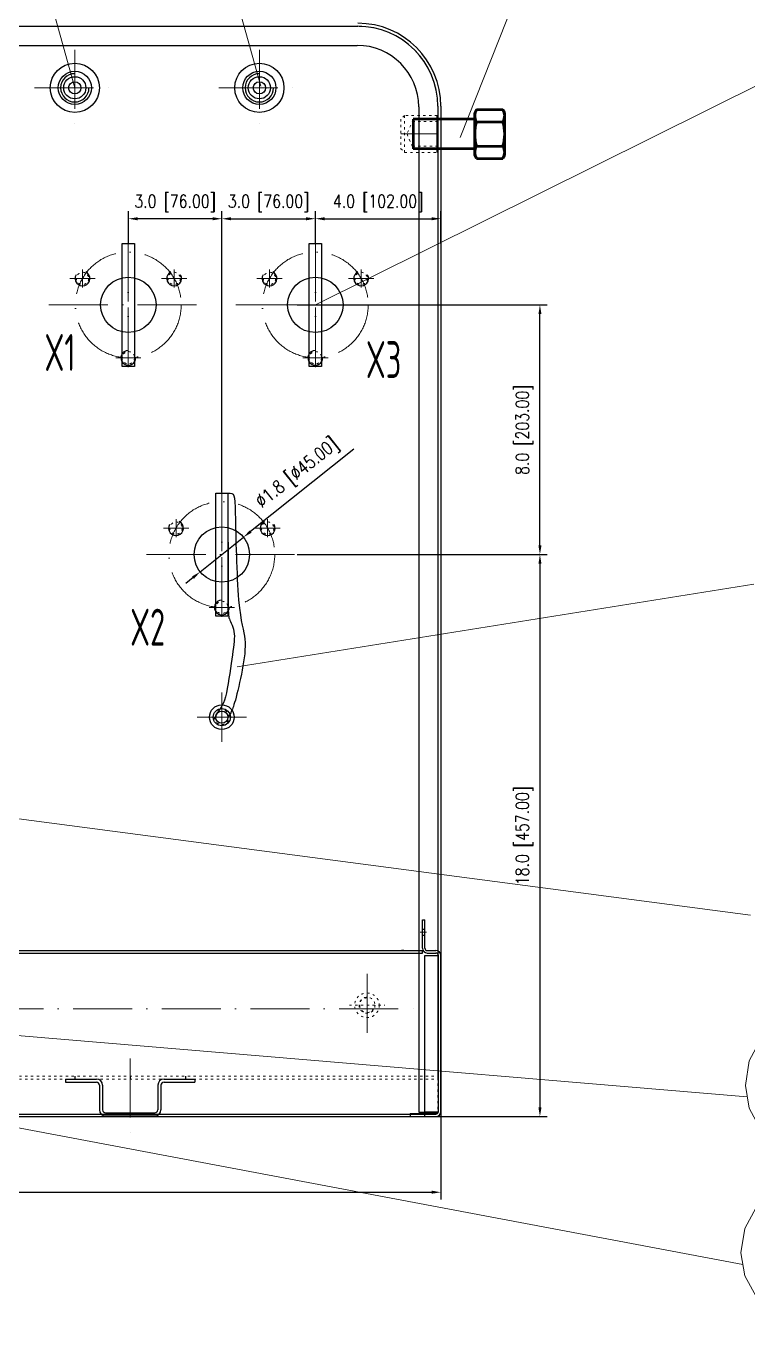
# Model space of a CAD drawing. Header units: millimetres. Extents: x 13152 to 36426, y -6229 to 3790.
# Drawn here: x 31208 to 31795, y 1176 to 2234 of the extents above; entities that cross this region are included whole.
import ezdxf
from ezdxf.enums import TextEntityAlignment as Align

# ---------------------------------------------------------------- set-up
doc = ezdxf.new("R2010")
doc.units = ezdxf.units.MM
doc.header["$LTSCALE"] = 4
for name, pattern in [('ACAD_ISO03W100', [1.18, 0.47, -0.71]), ('ACAD_ISO10W100', [18, 12, -3, 0, -3]), ('CENTERX2', [101.6, 63.5, -12.7, 12.7, -12.7])]:
    doc.linetypes.add(name, pattern=pattern)
for name, color, linetype, lineweight in [('标注、文本', 3, 'Continuous', 25), ('粗实线', 4, 'Continuous', 53), ('铁心', 3, 'Continuous', 0)]:
    doc.layers.add(name, color=color, linetype=linetype, lineweight=lineweight)
doc.styles.add('pdm', font='gbenor.shx', dxfattribs={"width": 0.8, "bigfont": 'gbhzfs.shx'})
doc.styles.add('TH_GBDIM', font='romans.shx', dxfattribs={"width": 0.8, "bigfont": 'gbcbig.shx'})
doc.dimstyles.new('TH_GBDIM1', dxfattribs={"dimscale": 3, "dimtxt": 3.5, "dimasz": 2.5, "dimexe": 2, "dimexo": 0, "dimgap": 1.5, "dimtad": 1, "dimdec": 1, "dimlfac": 0.03937, "dimzin": 0, "dimdsep": 46, "dimtxsty": 'TH_GBDIM', "dimcen": 2.5, "dimclrd": 3, "dimclre": 256, "dimclrt": 2, "dimadec": 0, "dimazin": 0, "dimtfac": 0.714286, "dimtdec": 1, "dimtmove": 0, "dimatfit": 3, "dimfxl": 0, "dimtzin": 0, "dimlwd": -1, "dimlwe": -1, "dimarcsym": 0})

# ---------------------------------------------------------------- blocks, each defined once
blk = doc.blocks.new('*D194')
at = {"layer": 'Defpoints', "color": 0, "transparency": 16777216}
for p in [(30439.9, 1350.9), (31544.9, 1350.9), (31544.9, 1285.9)]:
    blk.add_point(p, dxfattribs=at)
at = {"layer": '标注、文本', "transparency": 16777216}
for p, q in [((30439.9, 1350.9), (30439.9, 1279.9)), ((31544.9, 1350.9), (31544.9, 1279.9))]:
    blk.add_line(p, q, dxfattribs=at)
at = {"layer": '标注、文本', "color": 3, "transparency": 16777216}
blk.add_line((30447.4, 1285.9), (31537.4, 1285.9), dxfattribs=at)
for points in [[(30447.4, 1287.2), (30447.4, 1284.7), (30439.9, 1285.9)], [(31537.4, 1287.2), (31537.4, 1284.7), (31544.9, 1285.9)]]:
    blk.add_solid(points, dxfattribs=at)
at = {"layer": '标注、文本', "color": 2, "transparency": 16777216, "insert": (30992.4, 1298.4), "char_height": 10.5, "attachment_point": 5, "style": 'TH_GBDIM'}
blk.add_mtext('43.5 [1105.00]', dxfattribs=at)
blk = doc.blocks.new('*D206')
at = {"layer": 'Defpoints', "color": 0, "transparency": 16777216}
for p in [(31544.9, 2077.5), (31442.9, 2057.4), (31544.9, 2057.4)]:
    blk.add_point(p, dxfattribs=at)
at = {"layer": '标注、文本', "transparency": 16777216}
for p, q in [((31442.9, 2057.4), (31442.9, 2083.5)), ((31544.9, 2057.4), (31544.9, 2083.5))]:
    blk.add_line(p, q, dxfattribs=at)
at = {"layer": '标注、文本', "color": 3, "transparency": 16777216}
blk.add_line((31450.4, 2077.5), (31537.4, 2077.5), dxfattribs=at)
for points in [[(31450.4, 2078.7), (31450.4, 2076.2), (31442.9, 2077.5)], [(31537.4, 2078.7), (31537.4, 2076.2), (31544.9, 2077.5)]]:
    blk.add_solid(points, dxfattribs=at)
at = {"layer": '标注、文本', "color": 2, "transparency": 16777216, "insert": (31493.9, 2090), "char_height": 10.5, "attachment_point": 5, "style": 'TH_GBDIM'}
blk.add_mtext('4.0 [102.00]', dxfattribs=at)
blk = doc.blocks.new('*D207')
at = {"layer": 'Defpoints', "color": 0, "transparency": 16777216}
for p in [(31442.9, 2077.5), (31442.9, 2057.4), (31366.9, 1855.1)]:
    blk.add_point(p, dxfattribs=at)
at = {"layer": '标注、文本', "transparency": 16777216}
for p, q in [((31366.9, 1855.1), (31366.9, 2083.5)), ((31442.9, 2057.4), (31442.9, 2083.5))]:
    blk.add_line(p, q, dxfattribs=at)
at = {"layer": '标注、文本', "color": 3, "transparency": 16777216}
blk.add_line((31374.4, 2077.5), (31435.4, 2077.5), dxfattribs=at)
for points in [[(31374.4, 2078.7), (31374.4, 2076.2), (31366.9, 2077.5)], [(31435.4, 2078.7), (31435.4, 2076.2), (31442.9, 2077.5)]]:
    blk.add_solid(points, dxfattribs=at)
at = {"layer": '标注、文本', "color": 2, "transparency": 16777216, "insert": (31404.9, 2090), "char_height": 10.5, "attachment_point": 5, "style": 'TH_GBDIM'}
blk.add_mtext('3.0 [76.00]', dxfattribs=at)
blk = doc.blocks.new('*D208')
at = {"layer": 'Defpoints', "color": 0, "transparency": 16777216}
for p in [(31290.9, 2077.5), (31290.9, 2057.4), (31366.9, 1855.1)]:
    blk.add_point(p, dxfattribs=at)
at = {"layer": '标注、文本', "transparency": 16777216}
for p, q in [((31290.9, 2057.4), (31290.9, 2083.5)), ((31366.9, 1855.1), (31366.9, 2083.5))]:
    blk.add_line(p, q, dxfattribs=at)
at = {"layer": '标注、文本', "color": 3, "transparency": 16777216}
blk.add_line((31359.4, 2077.5), (31298.4, 2077.5), dxfattribs=at)
for points in [[(31298.4, 2078.7), (31298.4, 2076.2), (31290.9, 2077.5)], [(31359.4, 2078.7), (31359.4, 2076.2), (31366.9, 2077.5)]]:
    blk.add_solid(points, dxfattribs=at)
at = {"layer": '标注、文本', "color": 2, "transparency": 16777216, "insert": (31328.9, 2090), "char_height": 10.5, "attachment_point": 5, "style": 'TH_GBDIM'}
blk.add_mtext('3.0 [76.00]', dxfattribs=at)
blk = doc.blocks.new('*D209')
at = {"layer": 'Defpoints', "color": 0, "transparency": 16777216}
for p in [(31428, 1804.4), (31428, 1347.4), (31625.4, 1347.4)]:
    blk.add_point(p, dxfattribs=at)
at = {"layer": '标注、文本', "transparency": 16777216}
for p, q in [((31428, 1804.4), (31631.4, 1804.4)), ((31428, 1347.4), (31631.4, 1347.4))]:
    blk.add_line(p, q, dxfattribs=at)
at = {"layer": '标注、文本', "color": 3, "transparency": 16777216}
blk.add_line((31625.4, 1796.9), (31625.4, 1354.9), dxfattribs=at)
for points in [[(31624.2, 1796.9), (31626.7, 1796.9), (31625.4, 1804.4)], [(31624.2, 1354.9), (31626.7, 1354.9), (31625.4, 1347.4)]]:
    blk.add_solid(points, dxfattribs=at)
at = {"layer": '标注、文本', "color": 2, "transparency": 16777216, "insert": (31612.9, 1575.9), "char_height": 10.5, "attachment_point": 5, "rotation": 90, "style": 'TH_GBDIM'}
blk.add_mtext('18.0 [457.00]', dxfattribs=at)
blk = doc.blocks.new('*D210')
at = {"layer": 'Defpoints', "color": 0, "transparency": 16777216}
for p in [(31428, 2007.4), (31625.4, 2007.4), (31428, 1804.4)]:
    blk.add_point(p, dxfattribs=at)
at = {"layer": '标注、文本', "transparency": 16777216}
for p, q in [((31428, 2007.4), (31631.4, 2007.4)), ((31428, 1804.4), (31631.4, 1804.4))]:
    blk.add_line(p, q, dxfattribs=at)
at = {"layer": '标注、文本', "color": 3, "transparency": 16777216}
blk.add_line((31625.4, 1811.9), (31625.4, 1999.9), dxfattribs=at)
for points in [[(31624.2, 1999.9), (31626.7, 1999.9), (31625.4, 2007.4)], [(31624.2, 1811.9), (31626.7, 1811.9), (31625.4, 1804.4)]]:
    blk.add_solid(points, dxfattribs=at)
at = {"layer": '标注、文本', "color": 2, "transparency": 16777216, "insert": (31612.9, 1905.9), "char_height": 10.5, "attachment_point": 5, "rotation": 90, "style": 'TH_GBDIM'}
blk.add_mtext('8.0 [203.00]', dxfattribs=at)
blk = doc.blocks.new('*D272')
at = {"layer": 'Defpoints', "color": 0, "transparency": 16777216}
for p in [(31384.5, 1818.5), (31349.3, 1790.4)]:
    blk.add_point(p, dxfattribs=at)
at = {"layer": '标注、文本', "color": 3, "linetype": 'ByBlock', "transparency": 16777216}
for p, q in [((31474.2, 1890.2), (31390.3, 1823.2)), ((31349.3, 1790.4), (31384.5, 1818.5)), ((31343.5, 1785.7), (31337.6, 1781))]:
    blk.add_line(p, q, dxfattribs=at)
at = {"layer": '标注、文本', "color": 3, "transparency": 16777216}
for points in [[(31389.5, 1824.1), (31391.1, 1822.2), (31384.5, 1818.5)], [(31342.7, 1786.7), (31344.2, 1784.7), (31349.3, 1790.4)]]:
    blk.add_solid(points, dxfattribs=at)
at = {"layer": '标注、文本', "color": 2, "transparency": 16777216, "insert": (31428.6, 1869.8), "char_height": 10.5, "attachment_point": 5, "rotation": 38.6446, "style": 'TH_GBDIM'}
blk.add_mtext('∅1.8 [∅45.00]', dxfattribs=at)

msp = doc.modelspace()

# ---------------------------------------------------------------- linework, layer by layer
at = {"layer": '标注、文本', "color": 2, "linetype": 'ACAD_ISO03W100', "lineweight": 18}
for p, q in [((30507.38, 2233.93), (31477.38, 2233.93)), ((31542.38, 2171.93), (31542.38, 1350.93)), ((31515.38, 2161.43), (31512.38, 2158.43)), ((31512.38, 2158.43), (31512.38, 2134.43)), ((31541.88, 2161.43), (31515.38, 2161.43)), ((31515.38, 2161.43), (31515.38, 2131.43)), ((31522.38, 2157.93), (31517.38, 2146.43)), ((31521.73, 2156.43), (31542.38, 2156.43)), ((31522.38, 2134.93), (31522.38, 2157.93)), ((31522.38, 2157.93), (31542.38, 2157.93)), ((31517.38, 2146.43), (31522.38, 2134.93)), ((31512.38, 2134.43), (31515.38, 2131.43)), ((31515.38, 2131.43), (31541.88, 2131.43)), ((31521.73, 2136.43), (31542.38, 2136.43)), ((31522.38, 2134.93), (31542.38, 2134.93))]:
    msp.add_line(p, q, dxfattribs=at)
at = {"layer": '标注、文本'}
for p, q in [((30507.38, 2233.93), (31477.38, 2233.93)), ((30507.88, 2218.43), (31476.88, 2218.43)), ((31542.38, 2168.93), (31542.38, 1377.93)), ((31544.88, 2168.93), (31544.88, 1350.93)), ((31526.88, 2168.43), (31526.88, 1350.93)), ((31541.88, 2161.43), (31542.38, 2160.93)), ((31541.88, 2131.43), (31541.88, 2161.43)), ((31542.38, 2131.93), (31542.38, 2160.93)), ((31542.38, 2131.93), (31541.88, 2131.43)), ((31285.88, 1957.43), (31285.88, 2057.43)), ((31285.88, 2057.43), (31295.88, 2057.43)), ((31295.88, 2057.43), (31295.88, 1957.43)), ((31437.88, 1957.43), (31437.88, 2057.43)), ((31437.88, 2057.43), (31447.88, 2057.43)), ((31447.88, 2057.43), (31447.88, 1957.43)), ((31295.88, 1957.43), (31285.88, 1957.43)), ((31447.88, 1957.43), (31437.88, 1957.43)), ((31361.88, 1754.43), (31361.88, 1854.43)), ((31361.88, 1854.43), (31371.88, 1854.43)), ((31371.88, 1854.43), (31371.88, 1754.43)), ((31371.88, 1754.43), (31361.88, 1754.43)), ((31529.88, 1507.43), (31531.88, 1507.43)), ((31529.88, 1484.43), (31529.88, 1507.43)), ((31531.88, 1484.43), (31531.88, 1507.43)), ((31529.88, 1499.93), (31531.88, 1499.93)), ((31529.88, 1494.93), (31531.88, 1494.93)), ((30454.88, 1482.43), (31529.88, 1482.43)), ((30471.92, 1482.43), (31512.85, 1482.43)), ((31514.85, 1482.43), (31512.85, 1482.43)), ((31529.88, 1480.43), (31529.88, 1482.43)), ((31533.88, 1482.43), (31540.88, 1482.43)), ((30454.88, 1480.43), (31529.88, 1480.43)), ((31531.88, 1351.43), (31531.88, 1478.43)), ((31531.88, 1478.43), (31542.88, 1478.43)), ((31533.88, 1480.43), (31540.88, 1480.43)), ((31542.88, 1351.43), (31542.88, 1478.43)), ((31544.88, 1351.43), (31544.88, 1478.43)), ((31239.88, 1377.93), (31264.88, 1377.93)), ((31239.88, 1377.93), (31239.88, 1375.43)), ((31239.88, 1375.43), (31264.88, 1375.43)), ((31247.38, 1380.43), (31247.38, 1377.93)), ((31292.38, 1380.43), (31292.38, 1377.93)), ((31319.88, 1377.93), (31344.88, 1377.93)), ((31319.88, 1375.43), (31344.88, 1375.43)), ((31337.38, 1380.43), (31337.38, 1377.93)), ((31344.88, 1377.93), (31344.88, 1375.43)), ((31267.38, 1372.93), (31267.38, 1352.93)), ((31269.88, 1372.93), (31269.88, 1352.93)), ((31314.88, 1372.93), (31314.88, 1352.93)), ((31317.38, 1372.93), (31317.38, 1352.93)), ((30443.88, 1349.43), (31540.88, 1349.43)), ((30443.88, 1347.43), (31540.88, 1347.43)), ((30464.88, 1347.43), (31529.88, 1347.43)), ((30464.88, 1347.43), (31529.88, 1347.43)), ((31272.38, 1350.43), (31312.38, 1350.43)), ((31272.38, 1347.93), (31312.38, 1347.93)), ((31519.88, 1349.93), (31541.38, 1349.93)), ((31519.88, 1349.93), (31519.88, 1347.43)), ((31519.88, 1349.93), (31541.38, 1349.93)), ((31519.88, 1349.93), (31541.38, 1349.93)), ((31519.88, 1349.93), (31519.88, 1347.43)), ((31519.88, 1349.93), (31541.38, 1349.93)), ((31519.88, 1347.43), (31541.38, 1347.43)), ((31519.88, 1347.43), (31541.38, 1347.43)), ((31519.88, 1347.43), (31541.38, 1347.43)), ((31519.88, 1347.43), (31541.38, 1347.43)), ((31526.88, 1350.93), (31542.38, 1350.93)), ((31526.88, 1350.93), (31542.38, 1350.93)), ((31531.88, 1351.43), (31542.88, 1351.43)), ((31531.88, 1347.43), (31531.88, 1349.43))]:
    msp.add_line(p, q, dxfattribs=at)
at = {"layer": '标注、文本', "color": 1, "linetype": 'ACAD_ISO10W100', "lineweight": 18}
for p, q in [((31247.38, 2214.9), (31247.38, 2152.95)), ((31247.38, 2214.9), (31247.38, 2152.95)), ((31397.38, 2214.9), (31397.38, 2152.95)), ((31397.38, 2214.9), (31397.38, 2152.95)), ((31214.5, 2183.93), (31280.27, 2183.93)), ((31214.5, 2183.93), (31280.27, 2183.93)), ((31364.5, 2183.93), (31430.27, 2183.93)), ((31364.5, 2183.93), (31430.27, 2183.93)), ((31512.38, 2146.43), (31542.38, 2146.43)), ((31512.38, 2146.43), (31542.38, 2146.43)), ((31512.38, 2146.43), (31542.38, 2146.43)), ((31290.88, 2058.05), (31290.88, 1956.8)), ((31290.88, 1957.43), (31290.88, 2057.43)), ((31442.88, 2058.05), (31442.88, 1956.8)), ((31442.88, 1957.43), (31442.88, 2057.43)), ((31253.64, 2036.23), (31253.64, 2021.63)), ((31328.12, 2036.23), (31328.12, 2021.63)), ((31405.64, 2036.23), (31405.64, 2021.63)), ((31480.12, 2036.23), (31480.12, 2021.63)), ((31243.36, 2028.93), (31263.93, 2028.93)), ((31317.84, 2028.93), (31338.4, 2028.93)), ((31395.36, 2028.93), (31415.93, 2028.93)), ((31469.84, 2028.93), (31490.4, 2028.93)), ((31226.3, 2007.43), (31355.46, 2007.43)), ((31226.3, 2007.43), (31355.46, 2007.43)), ((31290.88, 1971.73), (31290.88, 1957.13)), ((31442.88, 1971.73), (31442.88, 1957.13)), ((31280.6, 1964.43), (31301.17, 1964.43)), ((31432.6, 1964.43), (31453.17, 1964.43)), ((31366.88, 1855.05), (31366.88, 1753.8)), ((31366.88, 1754.43), (31366.88, 1854.43)), ((31329.64, 1833.23), (31329.64, 1818.63)), ((31404.12, 1833.23), (31404.12, 1818.63)), ((31319.36, 1825.93), (31339.93, 1825.93)), ((31393.84, 1825.93), (31414.4, 1825.93)), ((31305.76, 1804.43), (31428, 1804.43)), ((31356.6, 1761.43), (31377.17, 1761.43)), ((31366.85, 1652.21), (31366.85, 1692.21)), ((31386.85, 1672.21), (31346.85, 1672.21)), ((31527.97, 1497.43), (31533.3, 1497.43)), ((31484.88, 1463.45), (31484.88, 1412.45)), ((30452.88, 1434.93), (31531.88, 1434.93)), ((31292.38, 1394.56), (31292.38, 1332.34))]:
    msp.add_line(p, q, dxfattribs=at)
at = {"layer": '标注、文本', "color": 1, "linetype": 'CENTERX2', "lineweight": 13, "ltscale": 0.2}
msp.add_line((31378.29, 2007.43), (31507.47, 2007.43), dxfattribs=at)
msp.add_line((31378.29, 2007.43), (31507.47, 2007.43), dxfattribs=at)
at = {"layer": '标注、文本', "color": 2, "linetype": 'ACAD_ISO03W100', "lineweight": 13}
for p, q in [((31470.51, 1437.95), (31499.26, 1437.95)), ((30442.38, 1380.43), (31542.38, 1380.43)), ((30442.38, 1380.43), (31542.38, 1380.43)), ((30442.38, 1377.93), (31542.38, 1377.93)), ((30442.38, 1377.93), (31542.38, 1377.93))]:
    msp.add_line(p, q, dxfattribs=at)
at = {"layer": '标注、文本'}
for centre, radius in [((31247.38, 2183.93), 20), ((31397.38, 2183.93), 20), ((31247.38, 2183.93), 13.5), ((31247.38, 2183.93), 9), ((31397.38, 2183.93), 13.5), ((31397.38, 2183.93), 9), ((31247.38, 2183.93), 5), ((31397.38, 2183.93), 5), ((31290.88, 2007.43), 22.5), ((31442.88, 2007.43), 22.5), ((31366.88, 1804.43), 22.5), ((31366.85, 1672.21), 10), ((31366.85, 1672.21), 7), ((31366.85, 1672.21), 5)]:
    msp.add_circle(centre, radius, dxfattribs=at)
at = {"layer": '标注、文本', "color": 1, "linetype": 'ACAD_ISO10W100', "lineweight": 18}
for centre in [(31290.88, 2007.43), (31442.88, 2007.43), (31366.88, 1804.43)]:
    msp.add_circle(centre, 43, dxfattribs=at)
at = {"layer": '标注、文本', "color": 2, "linetype": 'ACAD_ISO03W100', "lineweight": 18}
for centre in [(31253.64, 2028.93), (31328.12, 2028.93), (31405.64, 2028.93), (31480.12, 2028.93), (31290.88, 1964.43), (31442.88, 1964.43), (31329.64, 1825.93), (31404.12, 1825.93), (31366.88, 1761.43)]:
    msp.add_circle(centre, 5, dxfattribs=at)
at = {"layer": '标注、文本', "color": 2, "linetype": 'ACAD_ISO03W100', "lineweight": 13}
for radius in [10, 6.5]:
    msp.add_circle((31484.88, 1437.95), radius, dxfattribs=at)
at = {"layer": '标注、文本'}
for centre, radius, start, end in [((31477.38, 2168.93), 67.5, 0, 90), ((31477.38, 2168.93), 65, 0, 90), ((31476.88, 2168.43), 50, 0, 90), ((31247.38, 2183.93), 11.5, 90, 0), ((31397.38, 2183.93), 11.5, 90, 0), ((31253.64, 2028.93), 6, 150, 64.00063), ((31328.12, 2028.93), 6, 115.99937, 30), ((31405.64, 2028.93), 6, 150, 64.00063), ((31480.12, 2028.93), 6, 115.99937, 30), ((31290.88, 1964.43), 6, 90, 4.00063), ((31442.88, 1964.43), 6, 90, 4.00063), ((31329.64, 1825.93), 6, 150, 64.00063), ((31404.12, 1825.93), 6, 115.99937, 30), ((31366.88, 1761.43), 6, 90, 4.00063), ((31533.88, 1484.43), 4, 180, 270), ((31533.88, 1484.43), 2, 180, 270), ((31540.88, 1478.43), 4, 0, 90), ((31540.88, 1478.43), 2, 0, 90), ((31264.88, 1372.93), 5, 0, 90), ((31264.88, 1372.93), 2.5, 0, 90), ((31319.88, 1372.93), 5, 90, 180), ((31319.88, 1372.93), 2.5, 90, 180), ((31272.38, 1352.93), 5, 180, 270), ((31272.38, 1352.93), 2.5, 180, 270), ((31312.38, 1352.93), 5, 270, 0), ((31312.38, 1352.93), 2.5, 270, 0), ((31540.88, 1351.43), 4, 270, 0), ((31540.88, 1351.43), 2, 270, 0), ((31541.38, 1350.93), 3.5, 270, 0), ((31541.38, 1350.93), 1, 270, 0), ((31541.38, 1350.93), 3.5, 270, 0), ((31541.38, 1350.93), 1, 270, 0)]:
    msp.add_arc(centre, radius, start, end, dxfattribs=at)
at = {"layer": '标注、文本', "color": 2, "linetype": 'ACAD_ISO03W100', "lineweight": 18}
for centre, radius, start in [((31477.38, 2168.93), 65, 0), ((31366.85, 1672.21), 6, 180)]:
    msp.add_arc(centre, radius, start, 90, dxfattribs=at)
at = {"layer": '标注、文本', "color": 2, "linetype": 'ACAD_ISO03W100', "lineweight": 13}
msp.add_arc((31484.88, 1437.95), 6, 90, 0, dxfattribs=at)
at = {"layer": '标注、文本'}
for points in [[(31371.88, 1854.43), (31371.88, 1754.43), (31371.88, 1754.43), (31378.61, 1740.56), (31375.15, 1723.12), (31370.34, 1683.58), (31362.27, 1675.73), (31361.85, 1672.21), (31361.8, 1672.24)], [(31371.88, 1854.43), (31377.37, 1854.33), (31377.49, 1854.32), (31379.53, 1753.42), (31387.53, 1737.26), (31383.96, 1710.79), (31377.22, 1682.41), (31374.26, 1676.14), (31373.07, 1673.71), (31371.85, 1672.21), (31371.66, 1672.17)]]:
    msp.add_open_spline(points, degree=3, dxfattribs=at)
at = {"layer": '粗实线', "ltscale": 2}
for p, q in [((31572.38, 2158.43), (31522.38, 2158.43)), ((31522.38, 2158.43), (31522.38, 2134.43)), ((31573.92, 2166.28), (31572.38, 2163.62)), ((31572.38, 2163.62), (31572.38, 2129.24)), ((31572.38, 2129.24), (31572.38, 2163.62)), ((31572.38, 2158.43), (31572.38, 2134.43)), ((31573.92, 2166.28), (31595.25, 2166.28)), ((31595.25, 2166.28), (31596.78, 2163.62)), ((31596.78, 2129.24), (31596.78, 2163.62)), ((31573.92, 2156.35), (31595.25, 2156.35)), ((31572.38, 2134.43), (31522.38, 2134.43)), ((31573.92, 2126.58), (31572.38, 2129.24)), ((31573.92, 2136.5), (31595.25, 2136.5)), ((31573.92, 2126.58), (31595.25, 2126.58)), ((31595.25, 2126.58), (31596.78, 2129.24))]:
    msp.add_line(p, q, dxfattribs=at)
for centre, radius, start, end in [((31581.52, 2161.21), 9.14, 146.29544, 212.55875), ((31587.64, 2161.21), 9.14, 327.91444, 33.70456), ((31608.38, 2146.43), 36, 163.9966, 196.0034), ((31560.78, 2146.43), 36, 343.9966, 16.0034), ((31581.52, 2131.65), 9.14, 147.91444, 213.70456), ((31587.64, 2131.65), 9.14, 326.29544, 32.08556)]:
    msp.add_arc(centre, radius, start, end, dxfattribs=at)
at = {"layer": '铁心', "lineweight": 13}
for points in [[(31560.52, 2143.61), (31685.8, 2459.45), (31685.8, 2459.45)], [(31247.38, 2183.93), (31172.32, 2452.74), (31172.32, 2452.74)], [(31398.59, 2185.22), (31323.54, 2454.03), (31323.54, 2454.03)], [(31442.88, 2007.43), (31807.66, 2188.74), (31807.66, 2188.74)], [(31379.27, 1713.24), (31799.35, 1780.29), (31799.35, 1780.29)], [(30983.61, 1618.21), (31796.56, 1511.3), (31796.56, 1511.3)], [(30942.38, 1434.93), (31793.96, 1363.49), (31793.96, 1363.49)], [(30921.09, 1391.06), (31790.33, 1227.26), (31790.33, 1227.26)]]:
    msp.add_lwpolyline(points, dxfattribs=at)
for points in [[(31915.94, 1372.83), (31912.63, 1392.7), (31903.6, 1409.87), (31889.74, 1423.73), (31872.57, 1431.26), (31854.2, 1434.57), (31835.53, 1431.26), (31818.66, 1423.73), (31804.81, 1409.87), (31795.47, 1392.7), (31792.46, 1372.83), (31795.47, 1354.15), (31804.81, 1337.29), (31818.66, 1323.43), (31835.53, 1315.6), (31854.2, 1312.59), (31872.57, 1315.6), (31889.74, 1323.43), (31903.6, 1337.29), (31912.63, 1354.15)], [(31912.31, 1236.6), (31909, 1256.48), (31899.96, 1273.64), (31886.11, 1287.5), (31868.94, 1295.03), (31850.57, 1298.34), (31831.89, 1295.03), (31815.03, 1287.5), (31801.17, 1273.64), (31791.84, 1256.48), (31788.82, 1236.6), (31791.84, 1217.92), (31801.17, 1201.06), (31815.03, 1187.2), (31831.89, 1179.37), (31850.57, 1176.36), (31868.94, 1179.37), (31886.11, 1187.2), (31899.96, 1201.06), (31909, 1217.92)]]:
    msp.add_lwpolyline(points, close=True, dxfattribs=at)

# ---------------------------------------------------------------- texts
at = {"layer": '标注、文本', "style": 'pdm', "width": 0.7}
for s, p in [('X1', (31235.29, 1968.73)), ('X3', (31498.36, 1962.97)), ('X2', (31306.57, 1745.36))]:
    msp.add_text(s, height=30, dxfattribs=at).set_placement(p, align=Align.MIDDLE_CENTER)

# ---------------------------------------------------------------- dimensions: what is measured, and where the dimension line sits
at = {"layer": '标注、文本'}
for base, p2, picture, middle in [((31290.88, 2077.47), (31290.88, 2057.43), '*D208', (31328.88, 2077.47)), ((31442.88, 2077.47), (31442.88, 2057.43), '*D207', (31404.88, 2077.47))]:
    dim = msp.add_linear_dim(base=base, p1=(31366.88, 1855.05), p2=p2, dimstyle='TH_GBDIM1', dxfattribs=at)
    dim.commit()
    dim.dimension.update_dxf_attribs({"geometry": picture, "text_midpoint": middle, "dimtype": 160})
for base, p1, p2, picture, middle in [((31544.88, 2077.47), (31442.88, 2057.43), (31544.88, 2057.43), '*D206', (31493.88, 2089.97)), ((31544.88, 1285.92), (30439.88, 1350.93), (31544.88, 1350.93), '*D194', (30992.38, 1298.42))]:
    dim = msp.add_linear_dim(base=base, p1=p1, p2=p2, dimstyle='TH_GBDIM1', dxfattribs=at)
    dim.commit()
    dim.dimension.update_dxf_attribs({"geometry": picture, "text_midpoint": middle})
for base, p2, picture, middle in [((31625.45, 2007.43), (31428, 2007.43), '*D210', (31612.95, 1905.93)), ((31625.45, 1347.43), (31428, 1347.43), '*D209', (31612.95, 1575.93))]:
    dim = msp.add_linear_dim(base=base, p1=(31428, 1804.43), p2=p2, angle=90, dimstyle='TH_GBDIM1', dxfattribs=at)
    dim.commit()
    dim.dimension.update_dxf_attribs({"geometry": picture, "text_midpoint": middle})
dim = msp.add_diameter_dim_2p(p1=(31349.31, 1790.38), p2=(31384.46, 1818.48), dimstyle='TH_GBDIM1', override={"dimfxl": 1.5, "dimarcsym": 1}, dxfattribs=at)
dim.commit()
dim.dimension.update_dxf_attribs({"geometry": '*D272', "text_midpoint": (31436.44, 1860.04), "dimtype": 163})

doc.saveas('drawing.dxf')
